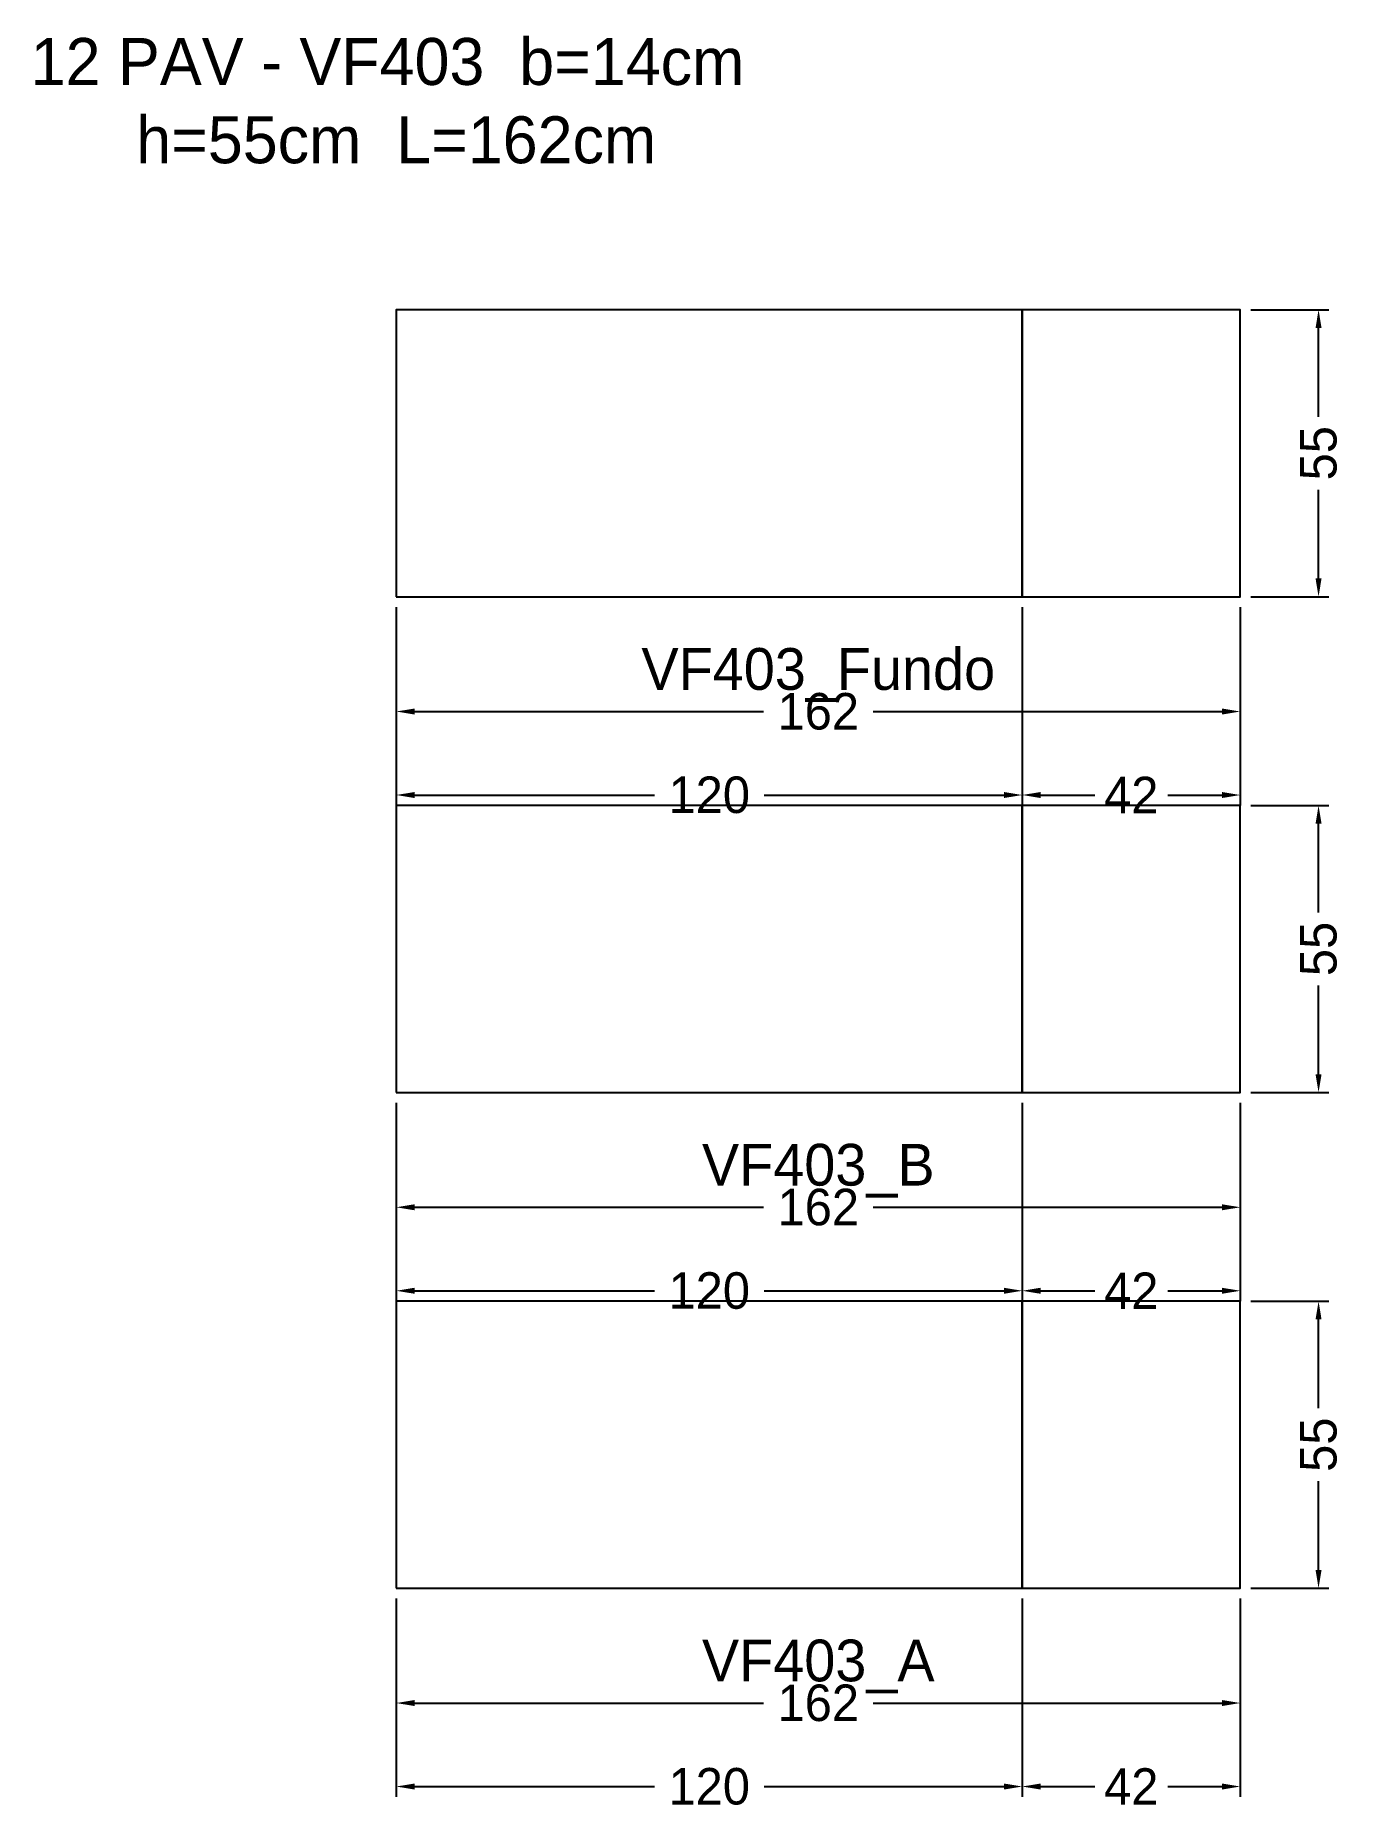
# Model space of a CAD drawing. Header units: metres. Extents: x -69 to 181, y -43 to 298.
import ezdxf

# ---------------------------------------------------------------- set-up
doc = ezdxf.new("R2010")
doc.units = ezdxf.units.M
for name, color, linetype in [('COTA', 3, 'Continuous'), ('NOMENCLATURA', 2, 'Continuous'), ('Paineis', 7, 'Continuous'), ('Texto Secao', 2, 'Continuous')]:
    doc.layers.add(name, color=color, linetype=linetype)
doc.dimstyles.new('COTA_VIG', dxfattribs={"dimtxt": 7, "dimasz": 3.5, "dimexe": 2, "dimexo": 2, "dimgap": 1.5, "dimtad": 1, "dimdec": 1, "dimcen": 2.5, "dimclrd": 3, "dimclre": 3, "dimclrt": 3, "dimazin": 3, "dimtfac": 1, "dimtmove": 0, "dimatfit": 3})

# ---------------------------------------------------------------- blocks, each defined once
blk = doc.blocks.new('_CLOSEDFILLED')
at = {"color": 0, "linetype": 'BYBLOCK'}
blk.add_solid([(-1, 0.164), (0, 0), (-1, -0.164)], dxfattribs=at)
blk = doc.blocks.new('*D1')
at = {"color": 3}
for p, q in [((0, -2), (0, -24)), ((161.8, -2), (161.8, -24)), ((3.5, -22), (70.4, -22)), ((91.4, -22), (158.3, -22))]:
    blk.add_line(p, q, dxfattribs=at)
at = {"layer": 'Defpoints'}
for p in [(0, 0), (161.8, 0), (0, -22)]:
    blk.add_point(p, dxfattribs=at)
at = {"layer": 'COTA', "color": 3, "xscale": 3.5, "yscale": 3.5, "rotation": 180}
blk.add_blockref('_CLOSEDFILLED', (0, -22), dxfattribs=at)
at = {"layer": 'COTA', "color": 3, "xscale": 3.5, "yscale": 3.5}
blk.add_blockref('_CLOSEDFILLED', (161.8, -22), dxfattribs=at)
at = {"layer": 'COTA', "color": 3, "insert": (80.9, -22), "char_height": 7, "attachment_point": 5}
blk.add_mtext('162', dxfattribs=at)
blk = doc.blocks.new('*D2')
at = {"color": 3}
for p, q in [((0, -2), (0, -40)), ((120, -2), (120, -40)), ((3.5, -38), (49.5, -38)), ((70.5, -38), (116.5, -38))]:
    blk.add_line(p, q, dxfattribs=at)
at = {"layer": 'Defpoints'}
for p in [(0, 0), (120, 0), (0, -38)]:
    blk.add_point(p, dxfattribs=at)
at = {"layer": 'COTA', "color": 3, "xscale": 3.5, "yscale": 3.5, "rotation": 180}
blk.add_blockref('_CLOSEDFILLED', (0, -38), dxfattribs=at)
at = {"layer": 'COTA', "color": 3, "xscale": 3.5, "yscale": 3.5}
blk.add_blockref('_CLOSEDFILLED', (120, -38), dxfattribs=at)
at = {"layer": 'COTA', "color": 3, "insert": (60, -38), "char_height": 7, "attachment_point": 5}
blk.add_mtext('120', dxfattribs=at)
blk = doc.blocks.new('*D3')
at = {"color": 3}
for p, q in [((120, -2), (120, -40)), ((161.8, -2), (161.8, -40)), ((123.5, -38), (133.9, -38)), ((147.9, -38), (158.3, -38))]:
    blk.add_line(p, q, dxfattribs=at)
at = {"layer": 'Defpoints'}
for p in [(120, 0), (161.8, 0), (120, -38)]:
    blk.add_point(p, dxfattribs=at)
at = {"layer": 'COTA', "color": 3, "xscale": 3.5, "yscale": 3.5, "rotation": 180}
blk.add_blockref('_CLOSEDFILLED', (120, -38), dxfattribs=at)
at = {"layer": 'COTA', "color": 3, "xscale": 3.5, "yscale": 3.5}
blk.add_blockref('_CLOSEDFILLED', (161.8, -38), dxfattribs=at)
at = {"layer": 'COTA', "color": 3, "insert": (140.9, -38), "char_height": 7, "attachment_point": 5}
blk.add_mtext('42', dxfattribs=at)
blk = doc.blocks.new('*D4')
at = {"color": 3}
for p, q in [((163.8, 55), (178.8, 55)), ((176.8, 34.5), (176.8, 51.5)), ((176.8, 3.5), (176.8, 20.5)), ((163.8, 0), (178.8, 0))]:
    blk.add_line(p, q, dxfattribs=at)
at = {"layer": 'Defpoints'}
for p in [(161.8, 55), (161.8, 0), (176.8, 0)]:
    blk.add_point(p, dxfattribs=at)
at = {"layer": 'COTA', "color": 3, "xscale": 3.5, "yscale": 3.5}
for p, rotation in [((176.8, 55), 90), ((176.8, 0), 270)]:
    blk.add_blockref('_CLOSEDFILLED', p, dxfattribs=dict(at, rotation=rotation))
at = {"layer": 'COTA', "color": 3, "insert": (176.8, 27.5), "char_height": 7, "attachment_point": 5, "rotation": 90}
blk.add_mtext('55', dxfattribs=at)
blk = doc.blocks.new('*D5')
at = {"color": 3}
for p, q in [((0, 93), (0, 71)), ((161.8, 93), (161.8, 71)), ((3.5, 73), (70.4, 73)), ((91.4, 73), (158.3, 73))]:
    blk.add_line(p, q, dxfattribs=at)
at = {"layer": 'Defpoints'}
for p in [(0, 95), (161.8, 95), (0, 73)]:
    blk.add_point(p, dxfattribs=at)
at = {"layer": 'COTA', "color": 3, "xscale": 3.5, "yscale": 3.5, "rotation": 180}
blk.add_blockref('_CLOSEDFILLED', (0, 73), dxfattribs=at)
at = {"layer": 'COTA', "color": 3, "xscale": 3.5, "yscale": 3.5}
blk.add_blockref('_CLOSEDFILLED', (161.8, 73), dxfattribs=at)
at = {"layer": 'COTA', "color": 3, "insert": (80.9, 73), "char_height": 7, "attachment_point": 5}
blk.add_mtext('162', dxfattribs=at)
blk = doc.blocks.new('*D6')
at = {"color": 3}
for p, q in [((0, 93), (0, 55)), ((120, 93), (120, 55)), ((3.5, 57), (49.5, 57)), ((70.5, 57), (116.5, 57))]:
    blk.add_line(p, q, dxfattribs=at)
at = {"layer": 'Defpoints'}
for p in [(0, 95), (120, 95), (0, 57)]:
    blk.add_point(p, dxfattribs=at)
at = {"layer": 'COTA', "color": 3, "xscale": 3.5, "yscale": 3.5, "rotation": 180}
blk.add_blockref('_CLOSEDFILLED', (0, 57), dxfattribs=at)
at = {"layer": 'COTA', "color": 3, "xscale": 3.5, "yscale": 3.5}
blk.add_blockref('_CLOSEDFILLED', (120, 57), dxfattribs=at)
at = {"layer": 'COTA', "color": 3, "insert": (60, 57), "char_height": 7, "attachment_point": 5}
blk.add_mtext('120', dxfattribs=at)
blk = doc.blocks.new('*D7')
at = {"color": 3}
for p, q in [((120, 93), (120, 55)), ((161.8, 93), (161.8, 55)), ((123.5, 57), (133.9, 57)), ((147.9, 57), (158.3, 57))]:
    blk.add_line(p, q, dxfattribs=at)
at = {"layer": 'Defpoints'}
for p in [(120, 95), (161.8, 95), (120, 57)]:
    blk.add_point(p, dxfattribs=at)
at = {"layer": 'COTA', "color": 3, "xscale": 3.5, "yscale": 3.5, "rotation": 180}
blk.add_blockref('_CLOSEDFILLED', (120, 57), dxfattribs=at)
at = {"layer": 'COTA', "color": 3, "xscale": 3.5, "yscale": 3.5}
blk.add_blockref('_CLOSEDFILLED', (161.8, 57), dxfattribs=at)
at = {"layer": 'COTA', "color": 3, "insert": (140.9, 57), "char_height": 7, "attachment_point": 5}
blk.add_mtext('42', dxfattribs=at)
blk = doc.blocks.new('*D8')
at = {"color": 3}
for p, q in [((163.8, 150), (178.8, 150)), ((176.8, 129.5), (176.8, 146.5)), ((176.8, 98.5), (176.8, 115.5)), ((163.8, 95), (178.8, 95))]:
    blk.add_line(p, q, dxfattribs=at)
at = {"layer": 'Defpoints'}
for p in [(161.8, 150), (161.8, 95), (176.8, 95)]:
    blk.add_point(p, dxfattribs=at)
at = {"layer": 'COTA', "color": 3, "xscale": 3.5, "yscale": 3.5}
for p, rotation in [((176.8, 150), 90), ((176.8, 95), 270)]:
    blk.add_blockref('_CLOSEDFILLED', p, dxfattribs=dict(at, rotation=rotation))
at = {"layer": 'COTA', "color": 3, "insert": (176.8, 122.5), "char_height": 7, "attachment_point": 5, "rotation": 90}
blk.add_mtext('55', dxfattribs=at)
blk = doc.blocks.new('*D9')
at = {"color": 3}
for p, q in [((0, 188), (0, 166)), ((161.8, 188), (161.8, 166)), ((3.5, 168), (70.4, 168)), ((91.4, 168), (158.3, 168))]:
    blk.add_line(p, q, dxfattribs=at)
at = {"layer": 'Defpoints'}
for p in [(0, 190), (161.8, 190), (0, 168)]:
    blk.add_point(p, dxfattribs=at)
at = {"layer": 'COTA', "color": 3, "xscale": 3.5, "yscale": 3.5, "rotation": 180}
blk.add_blockref('_CLOSEDFILLED', (0, 168), dxfattribs=at)
at = {"layer": 'COTA', "color": 3, "xscale": 3.5, "yscale": 3.5}
blk.add_blockref('_CLOSEDFILLED', (161.8, 168), dxfattribs=at)
at = {"layer": 'COTA', "color": 3, "insert": (80.9, 168), "char_height": 7, "attachment_point": 5}
blk.add_mtext('162', dxfattribs=at)
blk = doc.blocks.new('*D10')
at = {"color": 3}
for p, q in [((0, 188), (0, 150)), ((120, 188), (120, 150)), ((3.5, 152), (49.5, 152)), ((70.5, 152), (116.5, 152))]:
    blk.add_line(p, q, dxfattribs=at)
at = {"layer": 'Defpoints'}
for p in [(0, 190), (120, 190), (0, 152)]:
    blk.add_point(p, dxfattribs=at)
at = {"layer": 'COTA', "color": 3, "xscale": 3.5, "yscale": 3.5, "rotation": 180}
blk.add_blockref('_CLOSEDFILLED', (0, 152), dxfattribs=at)
at = {"layer": 'COTA', "color": 3, "xscale": 3.5, "yscale": 3.5}
blk.add_blockref('_CLOSEDFILLED', (120, 152), dxfattribs=at)
at = {"layer": 'COTA', "color": 3, "insert": (60, 152), "char_height": 7, "attachment_point": 5}
blk.add_mtext('120', dxfattribs=at)
blk = doc.blocks.new('*D11')
at = {"color": 3}
for p, q in [((120, 188), (120, 150)), ((161.8, 188), (161.8, 150)), ((123.5, 152), (133.9, 152)), ((147.9, 152), (158.3, 152))]:
    blk.add_line(p, q, dxfattribs=at)
at = {"layer": 'Defpoints'}
for p in [(120, 190), (161.8, 190), (120, 152)]:
    blk.add_point(p, dxfattribs=at)
at = {"layer": 'COTA', "color": 3, "xscale": 3.5, "yscale": 3.5, "rotation": 180}
blk.add_blockref('_CLOSEDFILLED', (120, 152), dxfattribs=at)
at = {"layer": 'COTA', "color": 3, "xscale": 3.5, "yscale": 3.5}
blk.add_blockref('_CLOSEDFILLED', (161.8, 152), dxfattribs=at)
at = {"layer": 'COTA', "color": 3, "insert": (140.9, 152), "char_height": 7, "attachment_point": 5}
blk.add_mtext('42', dxfattribs=at)
blk = doc.blocks.new('*D12')
at = {"color": 3}
for p, q in [((163.8, 245), (178.8, 245)), ((176.8, 224.5), (176.8, 241.5)), ((176.8, 193.5), (176.8, 210.5)), ((163.8, 190), (178.8, 190))]:
    blk.add_line(p, q, dxfattribs=at)
at = {"layer": 'Defpoints'}
for p in [(161.8, 245), (161.8, 190), (176.8, 190)]:
    blk.add_point(p, dxfattribs=at)
at = {"layer": 'COTA', "color": 3, "xscale": 3.5, "yscale": 3.5}
for p, rotation in [((176.8, 245), 90), ((176.8, 190), 270)]:
    blk.add_blockref('_CLOSEDFILLED', p, dxfattribs=dict(at, rotation=rotation))
at = {"layer": 'COTA', "color": 3, "insert": (176.8, 217.5), "char_height": 7, "attachment_point": 5, "rotation": 90}
blk.add_mtext('55', dxfattribs=at)

msp = doc.modelspace()

# ---------------------------------------------------------------- linework, layer by layer
at = {"layer": 'Paineis'}
for points in [[(0, 190), (120, 190), (120, 245), (0, 245)], [(120, 190), (161.8, 190), (161.8, 245), (120, 245)], [(0, 95), (120, 95), (120, 150), (0, 150)], [(120, 95), (161.8, 95), (161.8, 150), (120, 150)], [(0, 0), (120, 0), (120, 55), (0, 55)], [(120, 0), (161.8, 0), (161.8, 55), (120, 55)]]:
    msp.add_lwpolyline(points, close=True, dxfattribs=at)

# ---------------------------------------------------------------- texts
at = {"layer": 'NOMENCLATURA', "insert": (0, 285), "char_height": 9, "width": 181.8, "attachment_point": 5}
msp.add_mtext('12 PAV - VF403  b=14cm  h=55cm  L=162cm', dxfattribs=at)
at = {"layer": 'Texto Secao', "char_height": 8, "width": 181.8, "attachment_point": 5}
for s, insert in [('VF403_Fundo', (80.9, 175)), ('VF403_B', (80.9, 80)), ('VF403_A', (80.9, -15))]:
    msp.add_mtext(s, dxfattribs=dict(at, insert=insert))

# ---------------------------------------------------------------- dimensions: what is measured, and where the dimension line sits
at = {"layer": 'COTA'}
for base, p1, p2, picture, middle in [((176.8, 190), (161.8, 190), (161.8, 245), '*D12', (176.8, 217.5)), ((176.8, 95), (161.8, 95), (161.8, 150), '*D8', (176.8, 122.5)), ((176.8, 0), (161.8, 0), (161.8, 55), '*D4', (176.8, 27.5))]:
    dim = msp.add_linear_dim(base=base, p1=p1, p2=p2, angle=90, dimstyle='COTA_VIG', dxfattribs=at)
    dim.commit()
    dim.dimension.update_dxf_attribs({"geometry": picture, "text_midpoint": middle})
for base, p1, p2, picture, middle in [((0, 168), (0, 190), (161.8, 190), '*D9', (80.9, 168)), ((0, 152), (0, 190), (120, 190), '*D10', (60, 152)), ((120, 152), (120, 190), (161.8, 190), '*D11', (140.9, 152)), ((0, 73), (0, 95), (161.8, 95), '*D5', (80.9, 73)), ((0, 57), (0, 95), (120, 95), '*D6', (60, 57)), ((120, 57), (120, 95), (161.8, 95), '*D7', (140.9, 57)), ((0, -22), (0, 0), (161.8, 0), '*D1', (80.9, -22)), ((0, -38), (0, 0), (120, 0), '*D2', (60, -38)), ((120, -38), (120, 0), (161.8, 0), '*D3', (140.9, -38))]:
    dim = msp.add_linear_dim(base=base, p1=p1, p2=p2, dimstyle='COTA_VIG', dxfattribs=at)
    dim.commit()
    dim.dimension.update_dxf_attribs({"geometry": picture, "text_midpoint": middle})

doc.saveas('drawing.dxf')
